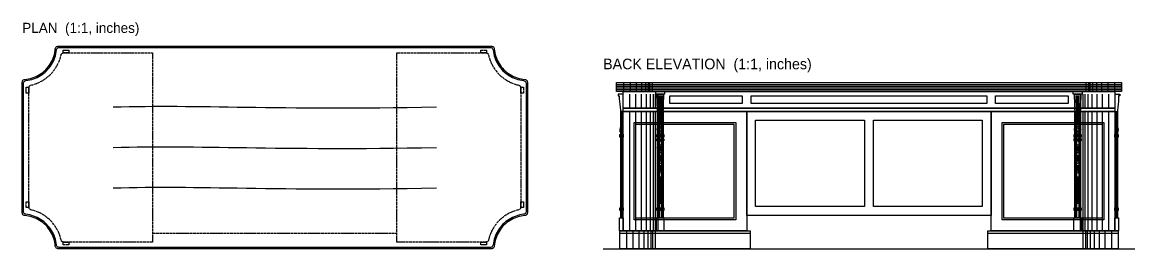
# Model space of a CAD drawing. Header units: inches. Extents: x 0 to 414, y -9 to 40.
# Drawn here: x 215.5 to 413.7, y 0 to 40.2 of the extents above; entities that cross this region are included whole.
import ezdxf

# ---------------------------------------------------------------- set-up
doc = ezdxf.new("R2010")
doc.units = ezdxf.units.IN
doc.header["$MEASUREMENT"] = 0
doc.linetypes.add('DASHED', pattern=[0.6, 0.5, -0.1])
doc.layers.add('Back elevation', color=7, linetype='Continuous')
doc.layers.add('Plan', color=7, linetype='Continuous')

msp = doc.modelspace()

# ---------------------------------------------------------------- linework, layer by layer
at = {"layer": 'Back elevation'}
for p, q in [((321.33, 29.21), (411.33, 29.21)), ((321.33, 28.9), (411.33, 28.9)), ((321.33, 28.58), (411.33, 28.58)), ((321.33, 28.27), (411.33, 28.27)), ((322.6, 29.53), (322.6, 27.95)), ((323.79, 29.53), (323.79, 27.95)), ((324.87, 29.53), (324.87, 27.95)), ((325.79, 29.53), (325.79, 27.95)), ((326.51, 29.53), (326.51, 27.95)), ((326.99, 29.53), (326.99, 27.95)), ((327.22, 29.53), (327.22, 27.95)), ((327.69, 29.53), (327.69, 27.95)), ((404.97, 29.53), (404.97, 27.95)), ((405.44, 29.53), (405.44, 27.95)), ((405.67, 29.53), (405.67, 27.95)), ((406.15, 29.53), (406.15, 27.95)), ((406.87, 29.53), (406.87, 27.95)), ((407.79, 29.53), (407.79, 27.95)), ((408.87, 29.53), (408.87, 27.95)), ((410.06, 29.53), (410.06, 27.95)), ((323.65, 27.48), (323.65, 25)), ((324.75, 27.48), (324.75, 25)), ((325.74, 27.48), (325.74, 25)), ((326.62, 27.48), (326.62, 25)), ((327.34, 27.48), (327.34, 25)), ((327.89, 27.48), (327.89, 25)), ((328.25, 27.48), (328.25, 25)), ((328.71, 27.48), (328.71, 25)), ((328.79, 27.24), (328.9, 21.89)), ((329.02, 27.24), (329.06, 21.89)), ((329.26, 27.24), (329.22, 21.89)), ((329.49, 27.24), (329.38, 21.89)), ((403.17, 27.24), (403.29, 21.89)), ((403.4, 27.24), (403.44, 21.89)), ((403.64, 27.24), (403.6, 21.89)), ((403.88, 27.24), (403.76, 21.89)), ((403.95, 27.48), (403.95, 25)), ((404.42, 27.48), (404.42, 25)), ((404.78, 27.48), (404.78, 25)), ((405.32, 27.48), (405.32, 25)), ((406.04, 27.48), (406.04, 25)), ((406.92, 27.48), (406.92, 25)), ((407.91, 27.48), (407.91, 25)), ((409.01, 27.48), (409.01, 25)), ((322.3, 24.41), (322.3, 5.51)), ((323.65, 24.41), (323.65, 3.15)), ((324.75, 24.41), (324.75, 3.15)), ((325.74, 24.41), (325.74, 3.15)), ((326.62, 24.41), (326.62, 3.15)), ((327.34, 24.41), (327.34, 3.15)), ((327.89, 24.41), (327.89, 3.15)), ((328.25, 24.41), (328.25, 3.15)), ((328.71, 24.41), (328.71, 3.15)), ((328.79, 24.41), (328.79, 5.51)), ((328.94, 24.41), (328.94, 5.51)), ((329.33, 24.41), (329.33, 5.51)), ((329.49, 24.41), (329.49, 5.51)), ((403.17, 24.41), (403.17, 5.51)), ((403.33, 24.41), (403.33, 5.51)), ((403.72, 24.41), (403.72, 5.51)), ((403.88, 24.41), (403.88, 5.51)), ((403.95, 24.41), (403.95, 3.15)), ((404.42, 24.41), (404.42, 3.15)), ((404.78, 24.41), (404.78, 3.15)), ((405.32, 24.41), (405.32, 3.15)), ((406.04, 24.41), (406.04, 3.15)), ((406.92, 24.41), (406.92, 3.15)), ((407.91, 24.41), (407.91, 3.15)), ((409.01, 24.41), (409.01, 3.15)), ((410.36, 24.41), (410.36, 5.51)), ((328.51, 20.08), (329.77, 20.08)), ((402.89, 20.08), (404.15, 20.08)), ((328.51, 7.01), (329.77, 7.01)), ((402.89, 7.01), (404.15, 7.01)), ((328.47, 5.2), (329.81, 5.2)), ((402.85, 5.2), (404.19, 5.2)), ((321.92, 2.76), (345.15, 2.76)), ((323.12, 3.15), (323.12, 0)), ((324.27, 3.15), (324.27, 0)), ((325.31, 3.15), (325.31, 0)), ((326.21, 3.15), (326.21, 0)), ((326.93, 3.15), (326.93, 0)), ((327.45, 3.15), (327.45, 0)), ((327.75, 3.15), (327.75, 0)), ((328.22, 3.15), (328.22, 0)), ((387.51, 2.76), (410.74, 2.76)), ((404.44, 3.15), (404.44, 0)), ((404.91, 3.15), (404.91, 0)), ((405.21, 3.15), (405.21, 0)), ((405.73, 3.15), (405.73, 0)), ((406.46, 3.15), (406.46, 0)), ((407.35, 3.15), (407.35, 0)), ((408.39, 3.15), (408.39, 0)), ((409.54, 3.15), (409.54, 0)), ((318.97, 0), (413.69, 0))]:
    msp.add_line(p, q, dxfattribs=at)
for points in [[(321.33, 29.53), (411.33, 29.53), (411.33, 27.95), (321.33, 27.95), (321.33, 29.53)], [(322.51, 27.95), (410.15, 27.95), (410.15, 25), (322.51, 25), (322.51, 27.95)], [(328.35, 27.95), (329.93, 27.95), (329.93, 27.48), (328.35, 27.48), (328.35, 27.95)], [(402.73, 27.95), (404.31, 27.95), (404.31, 27.48), (402.73, 27.48), (402.73, 27.95)], [(322.51, 27.48), (321.65, 27.48), (321.65, 27.17), (321.84, 27.17)], [(328.55, 27.48), (329.73, 27.48), (329.53, 21.65), (328.75, 21.65), (328.55, 27.48)], [(330.83, 27.17), (343.77, 27.17), (343.77, 25.79), (330.83, 25.79), (330.83, 27.17)], [(345.35, 27.17), (387.31, 27.17), (387.31, 25.79), (345.35, 25.79), (345.35, 27.17)], [(388.89, 27.17), (401.83, 27.17), (401.83, 25.79), (388.89, 25.79), (388.89, 27.17)], [(402.93, 27.48), (404.11, 27.48), (403.92, 21.65), (403.13, 21.65), (402.93, 27.48)], [(410.15, 27.48), (411.02, 27.48), (411.02, 27.17), (410.82, 27.17)], [(322.51, 24.41), (322.04, 24.41), (322.04, 5.51), (322.51, 5.51)], [(322.51, 25), (410.15, 25), (410.15, 24.41), (322.51, 24.41), (322.51, 25)], [(322.51, 24.41), (344.56, 24.41), (344.56, 3.15), (322.51, 3.15), (322.51, 24.41)], [(328.63, 24.41), (329.65, 24.41), (329.65, 5.51), (328.63, 5.51), (328.63, 24.41)], [(344.56, 24.41), (388.1, 24.41), (388.1, 5.91), (344.56, 5.91), (344.56, 24.41)], [(388.1, 24.41), (410.15, 24.41), (410.15, 3.15), (388.1, 3.15), (388.1, 24.41)], [(403.01, 24.41), (404.03, 24.41), (404.03, 5.51), (403.01, 5.51), (403.01, 24.41)], [(410.15, 24.41), (410.62, 24.41), (410.62, 5.51), (410.15, 5.51)], [(324.48, 22.44), (342.59, 22.44), (342.59, 5.12), (324.48, 5.12), (324.48, 22.44)], [(324.8, 22.13), (342.28, 22.13), (342.28, 5.43), (324.8, 5.43), (324.8, 22.13)], [(346.13, 22.83), (365.54, 22.83), (365.54, 7.48), (346.13, 7.48), (346.13, 22.83)], [(367.12, 22.83), (386.53, 22.83), (386.53, 7.48), (367.12, 7.48), (367.12, 22.83)], [(390.07, 22.44), (408.18, 22.44), (408.18, 5.12), (390.07, 5.12), (390.07, 22.44)], [(390.39, 22.13), (407.87, 22.13), (407.87, 5.43), (390.39, 5.43), (390.39, 22.13)], [(321.92, 20.31), (322.51, 20.31), (322.51, 19.84), (321.92, 19.84), (321.92, 20.31)], [(322.12, 20.63), (322.51, 20.71)], [(328.51, 20.31), (329.77, 20.31), (329.77, 19.84), (328.51, 19.84), (328.51, 20.31)], [(328.59, 21.18), (328.59, 21.26)], [(328.98, 21.65), (329.3, 21.65)], [(329.3, 20.79), (328.98, 20.79)], [(329.69, 21.26), (329.69, 21.18)], [(402.89, 20.31), (404.15, 20.31), (404.15, 19.84), (402.89, 19.84), (402.89, 20.31)], [(402.97, 21.18), (402.97, 21.26)], [(403.36, 21.65), (403.68, 21.65)], [(403.68, 20.79), (403.36, 20.79)], [(404.07, 21.26), (404.07, 21.18)], [(410.54, 20.63), (410.15, 20.71)], [(410.15, 20.31), (410.74, 20.31), (410.74, 19.84), (410.15, 19.84), (410.15, 20.31)], [(329.06, 19.25), (328.82, 18.66)], [(329.14, 18.3), (329.14, 17.3)], [(329.22, 19.25), (329.45, 18.66)], [(403.44, 19.25), (403.21, 18.66)], [(403.52, 18.3), (403.52, 17.3)], [(403.6, 19.25), (403.84, 18.66)], [(329.14, 16.42), (329.14, 15.48)], [(403.52, 16.42), (403.52, 15.48)], [(329.14, 14.63), (329.14, 13.74)], [(403.52, 14.63), (403.52, 13.74)], [(328.63, 12.86), (328.63, 7.95)], [(329.14, 12.86), (329.14, 7.95)], [(329.65, 12.86), (329.65, 7.95)], [(403.01, 12.86), (403.01, 7.95)], [(403.52, 12.86), (403.52, 7.95)], [(404.03, 12.86), (404.03, 7.95)], [(321.92, 7.24), (322.51, 7.24), (322.51, 6.77), (321.92, 6.77), (321.92, 7.24)], [(328.51, 7.24), (329.77, 7.24), (329.77, 6.77), (328.51, 6.77), (328.51, 7.24)], [(402.89, 7.24), (404.15, 7.24), (404.15, 6.77), (402.89, 6.77), (402.89, 7.24)], [(410.15, 7.24), (410.74, 7.24), (410.74, 6.77), (410.15, 6.77), (410.15, 7.24)], [(321.88, 5.51), (322.51, 5.51), (322.51, 3.15), (321.88, 3.15), (321.88, 5.51)], [(328.47, 5.51), (329.81, 5.51), (329.81, 3.15), (328.47, 3.15), (328.47, 5.51)], [(402.85, 5.51), (404.19, 5.51), (404.19, 3.15), (402.85, 3.15), (402.85, 5.51)], [(410.15, 5.51), (410.78, 5.51), (410.78, 3.15), (410.15, 3.15), (410.15, 5.51)], [(321.92, 3.15), (345.15, 3.15), (345.15, 0), (321.92, 0), (321.92, 3.15)], [(387.51, 3.15), (410.74, 3.15), (410.74, 0), (387.51, 0), (387.51, 3.15)]]:
    msp.add_lwpolyline(points, dxfattribs=at)
for centre, radius in [((329.14, 21.22), 0.197), ((329.14, 20.59), 0.197), ((403.52, 21.22), 0.197), ((403.52, 20.59), 0.197), ((329.14, 19.37), 0.138), ((403.52, 19.37), 0.138)]:
    msp.add_circle(centre, radius, dxfattribs=at)
for points in [[(321.84, 27.17), (321.84, 25.59), (322.16, 25.2), (322.2, 21.65)], [(410.82, 27.17), (410.82, 25.59), (410.5, 25.2), (410.46, 21.65)], [(322.2, 21.65), (321.88, 21.57), (321.8, 20.79), (322.12, 20.63)], [(410.46, 21.65), (410.78, 21.57), (410.86, 20.79), (410.54, 20.63)], [(329.14, 16.96), (328.47, 17.5), (328.4, 18.5), (329.14, 18.5)], [(329.14, 18.5), (329.88, 18.5), (329.81, 17.5), (329.14, 16.96)], [(403.52, 16.96), (402.85, 17.5), (402.79, 18.5), (403.52, 18.5)], [(403.52, 18.5), (404.26, 18.5), (404.19, 17.5), (403.52, 16.96)], [(329.14, 15.16), (328.51, 15.67), (328.45, 16.61), (329.14, 16.61)], [(329.14, 16.61), (329.83, 16.61), (329.77, 15.67), (329.14, 15.16)], [(403.52, 15.16), (402.89, 15.67), (402.83, 16.61), (403.52, 16.61)], [(403.52, 16.61), (404.21, 16.61), (404.15, 15.67), (403.52, 15.16)], [(329.14, 13.45), (328.55, 13.92), (328.49, 14.81), (329.14, 14.81)], [(329.14, 14.81), (329.79, 14.81), (329.73, 13.92), (329.14, 13.45)], [(403.52, 13.45), (402.93, 13.92), (402.87, 14.81), (403.52, 14.81)], [(403.52, 14.81), (404.17, 14.81), (404.11, 13.92), (403.52, 13.45)]]:
    msp.add_open_spline(points, degree=3, dxfattribs=at)
for points, knots in [([(328.59, 21.26), (328.59, 21.33), (328.61, 21.4), (328.64, 21.46), (328.68, 21.52), (328.73, 21.57), (328.79, 21.6), (328.85, 21.64), (328.91, 21.65), (328.98, 21.65)], [0, 0, 0, 0, 1, 1, 1, 2, 2, 2, 3, 3, 3, 3]), ([(328.98, 20.79), (328.91, 20.79), (328.85, 20.81), (328.79, 20.84), (328.73, 20.87), (328.68, 20.92), (328.64, 20.98), (328.61, 21.04), (328.59, 21.11), (328.59, 21.18)], [0, 0, 0, 0, 1, 1, 1, 2, 2, 2, 3, 3, 3, 3]), ([(329.3, 21.65), (329.37, 21.65), (329.43, 21.64), (329.49, 21.6), (329.55, 21.57), (329.6, 21.52), (329.64, 21.46), (329.67, 21.4), (329.69, 21.33), (329.69, 21.26)], [0, 0, 0, 0, 1, 1, 1, 2, 2, 2, 3, 3, 3, 3]), ([(329.69, 21.18), (329.69, 21.11), (329.67, 21.04), (329.64, 20.98), (329.6, 20.92), (329.55, 20.87), (329.49, 20.84), (329.43, 20.81), (329.37, 20.79), (329.3, 20.79)], [0, 0, 0, 0, 1, 1, 1, 2, 2, 2, 3, 3, 3, 3]), ([(402.97, 21.26), (402.97, 21.33), (402.99, 21.4), (403.02, 21.46), (403.06, 21.52), (403.11, 21.57), (403.17, 21.6), (403.23, 21.64), (403.3, 21.65), (403.36, 21.65)], [0, 0, 0, 0, 1, 1, 1, 2, 2, 2, 3, 3, 3, 3]), ([(403.36, 20.79), (403.3, 20.79), (403.23, 20.81), (403.17, 20.84), (403.11, 20.87), (403.06, 20.92), (403.02, 20.98), (402.99, 21.04), (402.97, 21.11), (402.97, 21.18)], [0, 0, 0, 0, 1, 1, 1, 2, 2, 2, 3, 3, 3, 3]), ([(403.68, 21.65), (403.75, 21.65), (403.82, 21.64), (403.88, 21.6), (403.94, 21.57), (403.99, 21.52), (404.02, 21.46), (404.05, 21.4), (404.07, 21.33), (404.07, 21.26)], [0, 0, 0, 0, 1, 1, 1, 2, 2, 2, 3, 3, 3, 3]), ([(404.07, 21.18), (404.07, 21.11), (404.05, 21.04), (404.02, 20.98), (403.99, 20.92), (403.94, 20.87), (403.88, 20.84), (403.82, 20.81), (403.75, 20.79), (403.68, 20.79)], [0, 0, 0, 0, 1, 1, 1, 2, 2, 2, 3, 3, 3, 3]), ([(329.14, 19.37), (329.14, 19.33), (329.12, 19.29), (329.09, 19.26), (329.06, 19.23), (329.02, 19.2), (328.96, 19.18), (328.91, 19.16), (328.85, 19.15), (328.79, 19.15), (328.72, 19.15), (328.66, 19.16), (328.61, 19.18), (328.55, 19.2), (328.51, 19.23), (328.48, 19.26), (328.45, 19.29), (328.43, 19.33), (328.43, 19.37), (328.43, 19.41), (328.45, 19.45), (328.48, 19.48), (328.51, 19.51), (328.55, 19.54), (328.61, 19.56), (328.66, 19.58), (328.72, 19.59), (328.79, 19.59), (328.85, 19.59), (328.91, 19.58), (328.96, 19.56), (329.02, 19.54), (329.06, 19.51), (329.09, 19.48), (329.12, 19.45), (329.14, 19.41), (329.14, 19.37)], [0, 0, 0, 0, 1, 1, 1, 2, 2, 2, 3, 3, 3, 4, 4, 4, 5, 5, 5, 6, 6, 6, 7, 7, 7, 8, 8, 8, 9, 9, 9, 10, 10, 10, 11, 11, 11, 12, 12, 12, 12]), ([(329.85, 19.37), (329.85, 19.33), (329.83, 19.29), (329.8, 19.26), (329.77, 19.23), (329.73, 19.2), (329.67, 19.18), (329.62, 19.16), (329.56, 19.15), (329.49, 19.15), (329.43, 19.15), (329.37, 19.16), (329.32, 19.18), (329.26, 19.2), (329.22, 19.23), (329.19, 19.26), (329.16, 19.29), (329.14, 19.33), (329.14, 19.37), (329.14, 19.41), (329.16, 19.45), (329.19, 19.48), (329.22, 19.51), (329.26, 19.54), (329.32, 19.56), (329.37, 19.58), (329.43, 19.59), (329.49, 19.59), (329.56, 19.59), (329.62, 19.58), (329.67, 19.56), (329.73, 19.54), (329.77, 19.51), (329.8, 19.48), (329.83, 19.45), (329.85, 19.41), (329.85, 19.37)], [0, 0, 0, 0, 1, 1, 1, 2, 2, 2, 3, 3, 3, 4, 4, 4, 5, 5, 5, 6, 6, 6, 7, 7, 7, 8, 8, 8, 9, 9, 9, 10, 10, 10, 11, 11, 11, 12, 12, 12, 12]), ([(403.52, 19.37), (403.52, 19.33), (403.51, 19.29), (403.47, 19.26), (403.44, 19.23), (403.4, 19.2), (403.34, 19.18), (403.29, 19.16), (403.23, 19.15), (403.17, 19.15), (403.11, 19.15), (403.04, 19.16), (402.99, 19.18), (402.94, 19.2), (402.89, 19.23), (402.86, 19.26), (402.83, 19.29), (402.81, 19.33), (402.81, 19.37), (402.81, 19.41), (402.83, 19.45), (402.86, 19.48), (402.89, 19.51), (402.94, 19.54), (402.99, 19.56), (403.04, 19.58), (403.11, 19.59), (403.17, 19.59), (403.23, 19.59), (403.29, 19.58), (403.34, 19.56), (403.4, 19.54), (403.44, 19.51), (403.47, 19.48), (403.51, 19.45), (403.52, 19.41), (403.52, 19.37)], [0, 0, 0, 0, 1, 1, 1, 2, 2, 2, 3, 3, 3, 4, 4, 4, 5, 5, 5, 6, 6, 6, 7, 7, 7, 8, 8, 8, 9, 9, 9, 10, 10, 10, 11, 11, 11, 12, 12, 12, 12]), ([(404.23, 19.37), (404.23, 19.33), (404.21, 19.29), (404.18, 19.26), (404.15, 19.23), (404.11, 19.2), (404.05, 19.18), (404, 19.16), (403.94, 19.15), (403.88, 19.15), (403.81, 19.15), (403.75, 19.16), (403.7, 19.18), (403.64, 19.2), (403.6, 19.23), (403.57, 19.26), (403.54, 19.29), (403.52, 19.33), (403.52, 19.37), (403.52, 19.41), (403.54, 19.45), (403.57, 19.48), (403.6, 19.51), (403.64, 19.54), (403.7, 19.56), (403.75, 19.58), (403.81, 19.59), (403.88, 19.59), (403.94, 19.59), (404, 19.58), (404.05, 19.56), (404.11, 19.54), (404.15, 19.51), (404.18, 19.48), (404.21, 19.45), (404.23, 19.41), (404.23, 19.37)], [0, 0, 0, 0, 1, 1, 1, 2, 2, 2, 3, 3, 3, 4, 4, 4, 5, 5, 5, 6, 6, 6, 7, 7, 7, 8, 8, 8, 9, 9, 9, 10, 10, 10, 11, 11, 11, 12, 12, 12, 12])]:
    msp.add_open_spline(points, degree=3, knots=knots, dxfattribs=at)
at = {"layer": 'Plan', "linetype": 'DASHED'}
msp.add_line((238.7, 2.76), (282.24, 2.76), dxfattribs=at)
at = {"layer": 'Plan'}
for points in [[(221.83, 35.98), (299.11, 35.98)], [(222.04, 35.75), (298.89, 35.75)], [(215.47, 6.36), (215.47, 29.62)], [(215.7, 6.58), (215.7, 29.41)], [(305.23, 29.41), (305.23, 6.58)], [(305.47, 29.62), (305.47, 6.36)], [(299.11, 0), (221.83, 0)], [(298.89, 0.24), (222.04, 0.24)]]:
    msp.add_lwpolyline(points, dxfattribs=at)
at = {"layer": 'Plan', "linetype": 'DASHED'}
for points in [[(222.77, 35.28), (223.79, 35.28), (223.79, 34.8), (222.77, 34.8), (222.77, 35.28)], [(222.84, 34.8), (238.7, 34.8), (238.7, 1.18), (222.84, 1.18)], [(282.24, 34.8), (298.09, 34.8)], [(298.09, 1.18), (282.24, 1.18), (282.24, 34.8)], [(297.15, 35.28), (298.17, 35.28), (298.17, 34.8), (297.15, 34.8), (297.15, 35.28)], [(216.18, 28.69), (216.65, 28.69), (216.65, 27.66), (216.18, 27.66), (216.18, 28.69)], [(216.65, 7.38), (216.65, 28.61)], [(304.29, 28.69), (304.76, 28.69), (304.76, 27.66), (304.29, 27.66), (304.29, 28.69)], [(304.29, 28.61), (304.29, 7.38)], [(216.18, 8.32), (216.65, 8.32), (216.65, 7.3), (216.18, 7.3), (216.18, 8.32)], [(304.29, 8.32), (304.76, 8.32), (304.76, 7.3), (304.29, 7.3), (304.29, 8.32)], [(222.77, 1.18), (223.79, 1.18), (223.79, 0.71), (222.77, 0.71), (222.77, 1.18)], [(297.15, 1.18), (298.17, 1.18), (298.17, 0.71), (297.15, 0.71), (297.15, 1.18)]]:
    msp.add_lwpolyline(points, dxfattribs=at)
at = {"layer": 'Plan'}
for points in [[(215.47, 29.62), (215.47, 29.7), (215.49, 29.78), (215.53, 29.85), (215.56, 29.92), (215.62, 29.98), (215.68, 30.02), (215.75, 30.06), (215.83, 30.09), (215.91, 30.09), (216.84, 30.16), (217.75, 30.46), (218.55, 30.94), (219.35, 31.43), (220.02, 32.11), (220.51, 32.91), (221, 33.71), (221.29, 34.61), (221.36, 35.55), (221.36, 35.63), (221.39, 35.7), (221.43, 35.77), (221.47, 35.83), (221.53, 35.89), (221.6, 35.93), (221.67, 35.96), (221.75, 35.98), (221.83, 35.98)], [(215.7, 29.41), (215.7, 29.49), (215.72, 29.56), (215.76, 29.63), (215.8, 29.7), (215.85, 29.76), (215.91, 29.8), (215.98, 29.84), (216.05, 29.87), (216.13, 29.88), (217.05, 29.98), (217.94, 30.29), (218.73, 30.78), (219.52, 31.27), (220.18, 31.94), (220.67, 32.73), (221.17, 33.51), (221.48, 34.4), (221.57, 35.33), (221.58, 35.4), (221.61, 35.48), (221.65, 35.54), (221.7, 35.6), (221.75, 35.66), (221.82, 35.69), (221.89, 35.73), (221.97, 35.75), (222.04, 35.75)], [(298.89, 35.75), (298.97, 35.75), (299.05, 35.73), (299.11, 35.69), (299.18, 35.66), (299.24, 35.6), (299.28, 35.54), (299.33, 35.48), (299.35, 35.4), (299.36, 35.33), (299.46, 34.4), (299.77, 33.51), (300.26, 32.73), (300.76, 31.94), (301.42, 31.27), (302.21, 30.78), (303, 30.29), (303.89, 29.98), (304.81, 29.88), (304.89, 29.87), (304.96, 29.84), (305.02, 29.8), (305.09, 29.76), (305.14, 29.7), (305.18, 29.63), (305.21, 29.56), (305.23, 29.49), (305.23, 29.41)], [(299.11, 35.98), (299.19, 35.98), (299.26, 35.96), (299.33, 35.93), (299.4, 35.89), (299.46, 35.83), (299.51, 35.77), (299.55, 35.7), (299.57, 35.63), (299.58, 35.55), (299.65, 34.61), (299.94, 33.71), (300.43, 32.91), (300.92, 32.11), (301.59, 31.43), (302.39, 30.94), (303.19, 30.46), (304.1, 30.16), (305.03, 30.09), (305.11, 30.09), (305.19, 30.06), (305.25, 30.02), (305.32, 29.98), (305.37, 29.92), (305.41, 29.85), (305.45, 29.78), (305.47, 29.7), (305.47, 29.62)], [(221.83, 0), (221.75, 0), (221.67, 0.02), (221.6, 0.06), (221.53, 0.1), (221.47, 0.15), (221.43, 0.22), (221.39, 0.28), (221.36, 0.36), (221.36, 0.44), (221.29, 1.37), (221, 2.28), (220.51, 3.08), (220.02, 3.88), (219.35, 4.55), (218.55, 5.04), (217.75, 5.53), (216.84, 5.82), (215.91, 5.89), (215.83, 5.9), (215.75, 5.92), (215.68, 5.96), (215.62, 6.01), (215.56, 6.07), (215.53, 6.13), (215.49, 6.2), (215.47, 6.28), (215.47, 6.36)], [(222.04, 0.24), (221.97, 0.24), (221.89, 0.26), (221.82, 0.29), (221.75, 0.33), (221.7, 0.38), (221.65, 0.44), (221.61, 0.51), (221.58, 0.58), (221.57, 0.66), (221.48, 1.58), (221.17, 2.47), (220.67, 3.26), (220.18, 4.05), (219.52, 4.71), (218.73, 5.21), (217.94, 5.7), (217.05, 6.01), (216.13, 6.11), (216.05, 6.11), (215.98, 6.14), (215.91, 6.18), (215.85, 6.23), (215.8, 6.29), (215.76, 6.35), (215.72, 6.42), (215.7, 6.5), (215.7, 6.58)], [(305.23, 6.58), (305.23, 6.5), (305.21, 6.42), (305.18, 6.35), (305.14, 6.29), (305.09, 6.23), (305.02, 6.18), (304.96, 6.14), (304.89, 6.11), (304.81, 6.11), (303.89, 6.01), (303, 5.7), (302.21, 5.21), (301.42, 4.71), (300.76, 4.05), (300.26, 3.26), (299.77, 2.47), (299.46, 1.58), (299.36, 0.66), (299.35, 0.58), (299.33, 0.51), (299.28, 0.44), (299.24, 0.38), (299.18, 0.33), (299.11, 0.29), (299.05, 0.26), (298.97, 0.24), (298.89, 0.24)], [(305.47, 6.36), (305.47, 6.28), (305.45, 6.2), (305.41, 6.13), (305.37, 6.07), (305.32, 6.01), (305.25, 5.96), (305.19, 5.92), (305.11, 5.9), (305.03, 5.89), (304.1, 5.82), (303.19, 5.53), (302.39, 5.04), (301.59, 4.55), (300.92, 3.88), (300.43, 3.08), (299.94, 2.28), (299.65, 1.37), (299.58, 0.44), (299.57, 0.36), (299.55, 0.28), (299.51, 0.22), (299.46, 0.15), (299.4, 0.1), (299.33, 0.06), (299.26, 0.02), (299.19, 0), (299.11, 0)]]:
    msp.add_open_spline(points, degree=3, knots=[0, 0, 0, 0, 1, 1, 1, 2, 2, 2, 3, 3, 3, 4, 4, 4, 5, 5, 5, 6, 6, 6, 7, 7, 7, 8, 8, 8, 9, 9, 9, 9], dxfattribs=at)
at = {"layer": 'Plan', "linetype": 'DASHED'}
for points in [[(216.65, 28.61), (216.65, 28.68), (216.67, 28.75), (216.7, 28.81), (216.73, 28.88), (216.77, 28.93), (216.83, 28.98), (216.88, 29.02), (216.95, 29.05), (217.02, 29.07), (217.89, 29.26), (218.72, 29.62), (219.45, 30.12), (220.19, 30.63), (220.83, 31.26), (221.33, 32), (221.83, 32.74), (222.19, 33.56), (222.38, 34.43), (222.4, 34.5), (222.43, 34.57), (222.47, 34.62), (222.52, 34.68), (222.57, 34.73), (222.64, 34.76), (222.7, 34.79), (222.77, 34.8), (222.84, 34.8)], [(298.09, 34.8), (298.16, 34.8), (298.23, 34.79), (298.3, 34.76), (298.36, 34.73), (298.42, 34.68), (298.46, 34.62), (298.51, 34.57), (298.54, 34.5), (298.55, 34.43), (298.75, 33.56), (299.11, 32.74), (299.61, 32), (300.11, 31.26), (300.75, 30.63), (301.48, 30.12), (302.22, 29.62), (303.05, 29.26), (303.92, 29.07), (303.99, 29.05), (304.05, 29.02), (304.11, 28.98), (304.16, 28.93), (304.21, 28.88), (304.24, 28.81), (304.27, 28.75), (304.29, 28.68), (304.29, 28.61)], [(222.84, 1.18), (222.77, 1.18), (222.7, 1.2), (222.64, 1.23), (222.57, 1.26), (222.52, 1.3), (222.47, 1.36), (222.43, 1.42), (222.4, 1.48), (222.38, 1.55), (222.19, 2.42), (221.83, 3.25), (221.33, 3.98), (220.83, 4.72), (220.19, 5.36), (219.45, 5.86), (218.72, 6.36), (217.89, 6.72), (217.02, 6.91), (216.95, 6.93), (216.88, 6.96), (216.83, 7.01), (216.77, 7.05), (216.73, 7.11), (216.7, 7.17), (216.67, 7.23), (216.65, 7.3), (216.65, 7.38)], [(304.29, 7.38), (304.29, 7.3), (304.27, 7.23), (304.24, 7.17), (304.21, 7.11), (304.16, 7.05), (304.11, 7.01), (304.05, 6.96), (303.99, 6.93), (303.92, 6.91), (303.05, 6.72), (302.22, 6.36), (301.48, 5.86), (300.75, 5.36), (300.11, 4.72), (299.61, 3.98), (299.11, 3.25), (298.75, 2.42), (298.55, 1.55), (298.54, 1.48), (298.51, 1.42), (298.46, 1.36), (298.42, 1.3), (298.36, 1.26), (298.3, 1.23), (298.23, 1.2), (298.16, 1.18), (298.09, 1.18)]]:
    msp.add_open_spline(points, degree=3, knots=[0, 0, 0, 0, 1, 1, 1, 2, 2, 2, 3, 3, 3, 4, 4, 4, 5, 5, 5, 6, 6, 6, 7, 7, 7, 8, 8, 8, 9, 9, 9, 9], dxfattribs=at)
at = {"layer": 'Plan'}
for points in [[(231.67, 25.19), (246.97, 25.66), (260.47, 24.64), (289.27, 25.19)], [(231.67, 17.99), (246.97, 18.46), (260.47, 17.44), (289.27, 17.99)], [(231.67, 10.8), (246.97, 11.27), (260.47, 10.24), (289.27, 10.8)]]:
    msp.add_open_spline(points, degree=3, dxfattribs=at)

# ---------------------------------------------------------------- texts
at = {"layer": 'LABELS'}
for s, height, p in [('PLAN  (1:1, inches)', 1.8, (215.47, 38.35)), ('BACK ELEVATION  (1:1, inches)', 1.8945, (318.97, 31.89))]:
    msp.add_text(s, height=height, dxfattribs=at).set_placement(p)

doc.saveas('drawing.dxf')
